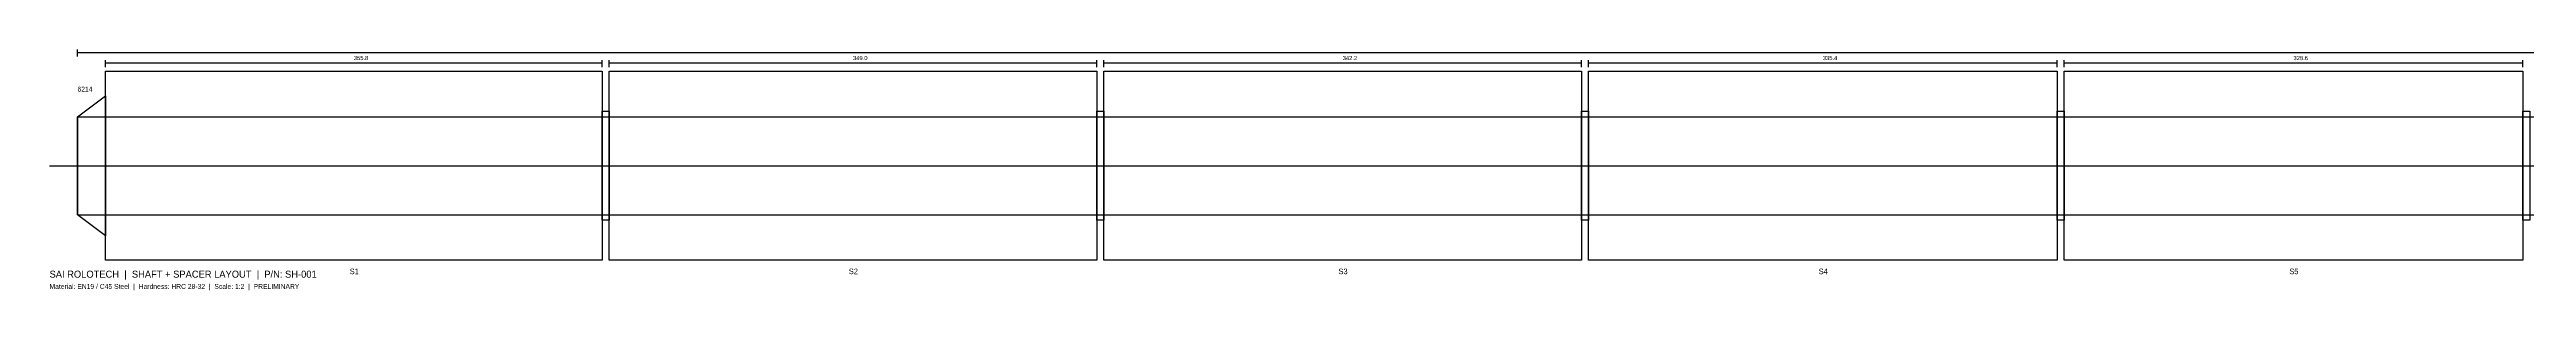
# Model space of a CAD drawing. Header units: metres. Extents: x -20 to 6473, y -89 to 86.
# Drawn here: x -20 to 1754, y -89 to 83 of the extents above; entities that cross this region are included whole.
import ezdxf

# ---------------------------------------------------------------- set-up
doc = ezdxf.new("R2010")
doc.units = ezdxf.units.M
for name, color, linetype in [('CENTRE', 1, 'Continuous'), ('DIMENSION', 2, 'Continuous'), ('HATCH', 8, 'Continuous'), ('NOTES', 3, 'Continuous'), ('OUTLINE', 7, 'Continuous'), ('TITLE', 4, 'Continuous')]:
    doc.layers.add(name, color=color, linetype=linetype)

msp = doc.modelspace()

# ---------------------------------------------------------------- linework, layer by layer
at = {"layer": 'CENTRE'}
msp.add_line((-20, 0), (6445.8, 0), dxfattribs=at)
at = {"layer": 'DIMENSION', "color": 2}
for p, q in [((0, 78), (0, 83)), ((0, 81), (6425.8, 81)), ((20, 70.5), (20, 75.5)), ((20, 73.5), (375.8, 73.5)), ((375.8, 70.5), (375.8, 75.5)), ((380.8, 70.5), (380.8, 75.5)), ((380.8, 73.5), (729.8, 73.5)), ((729.8, 70.5), (729.8, 75.5)), ((734.8, 70.5), (734.8, 75.5)), ((734.8, 73.5), (1077, 73.5)), ((1077, 70.5), (1077, 75.5)), ((1082, 70.5), (1082, 75.5)), ((1082, 73.5), (1417.4, 73.5)), ((1417.4, 70.5), (1417.4, 75.5)), ((1422.4, 70.5), (1422.4, 75.5)), ((1422.4, 73.5), (1751, 73.5)), ((1751, 70.5), (1751, 75.5))]:
    msp.add_line(p, q, dxfattribs=at)
at = {"layer": 'HATCH'}
for points in [[(375.8, 39), (380.8, 39), (380.8, -39), (375.8, -39)], [(729.8, 39), (734.8, 39), (734.8, -39), (729.8, -39)], [(1077, 39), (1082, 39), (1082, -39), (1077, -39)], [(1417.4, 39), (1422.4, 39), (1422.4, -39), (1417.4, -39)], [(1751, 39), (1756, 39), (1756, -39), (1751, -39)]]:
    msp.add_lwpolyline(points, close=True, dxfattribs=at)
at = {"layer": 'OUTLINE'}
for p, q in [((0, 35), (6425.8, 35)), ((0, 35), (0, -35)), ((0, -35), (6425.8, -35))]:
    msp.add_line(p, q, dxfattribs=at)
for points in [[(20, 67.5), (375.8, 67.5), (375.8, -67.5), (20, -67.5)], [(380.8, 67.5), (729.8, 67.5), (729.8, -67.5), (380.8, -67.5)], [(734.8, 67.5), (1077, 67.5), (1077, -67.5), (734.8, -67.5)], [(1082, 67.5), (1417.4, 67.5), (1417.4, -67.5), (1082, -67.5)], [(1422.4, 67.5), (1751, 67.5), (1751, -67.5), (1422.4, -67.5)], [(0, 35), (20, 50), (20, -50), (0, -35)]]:
    msp.add_lwpolyline(points, close=True, dxfattribs=at)

# ---------------------------------------------------------------- texts
at = {"layer": 'DIMENSION'}
for s, p in [('355.8', (197.9, 75.5)), ('349.0', (555.3, 75.5)), ('342.2', (905.9, 75.5)), ('335.4', (1249.7, 75.5)), ('328.6', (1586.7, 75.5))]:
    msp.add_text(s, height=3, dxfattribs=at).set_placement(p)
at = {"layer": 'NOTES'}
for s, p in [('6214', (0, 53)), ('Material: EN19 / C45 Steel  |  Hardness: HRC 28-32  |  Scale: 1:2  |  PRELIMINARY', (-20, -88))]:
    msp.add_text(s, height=3.5, dxfattribs=at).set_placement(p)
at = {"layer": 'TITLE'}
for s, height, p in [('SAI ROLOTECH  |  SHAFT + SPACER LAYOUT  |  P/N: SH-001', 5, (-20, -80)), ('S1', 4, (194.9, -77.5)), ('S2', 4, (552.3, -77.5)), ('S3', 4, (902.9, -77.5)), ('S4', 4, (1246.7, -77.5)), ('S5', 4, (1583.7, -77.5))]:
    msp.add_text(s, height=height, dxfattribs=at).set_placement(p)

doc.saveas('drawing.dxf')
